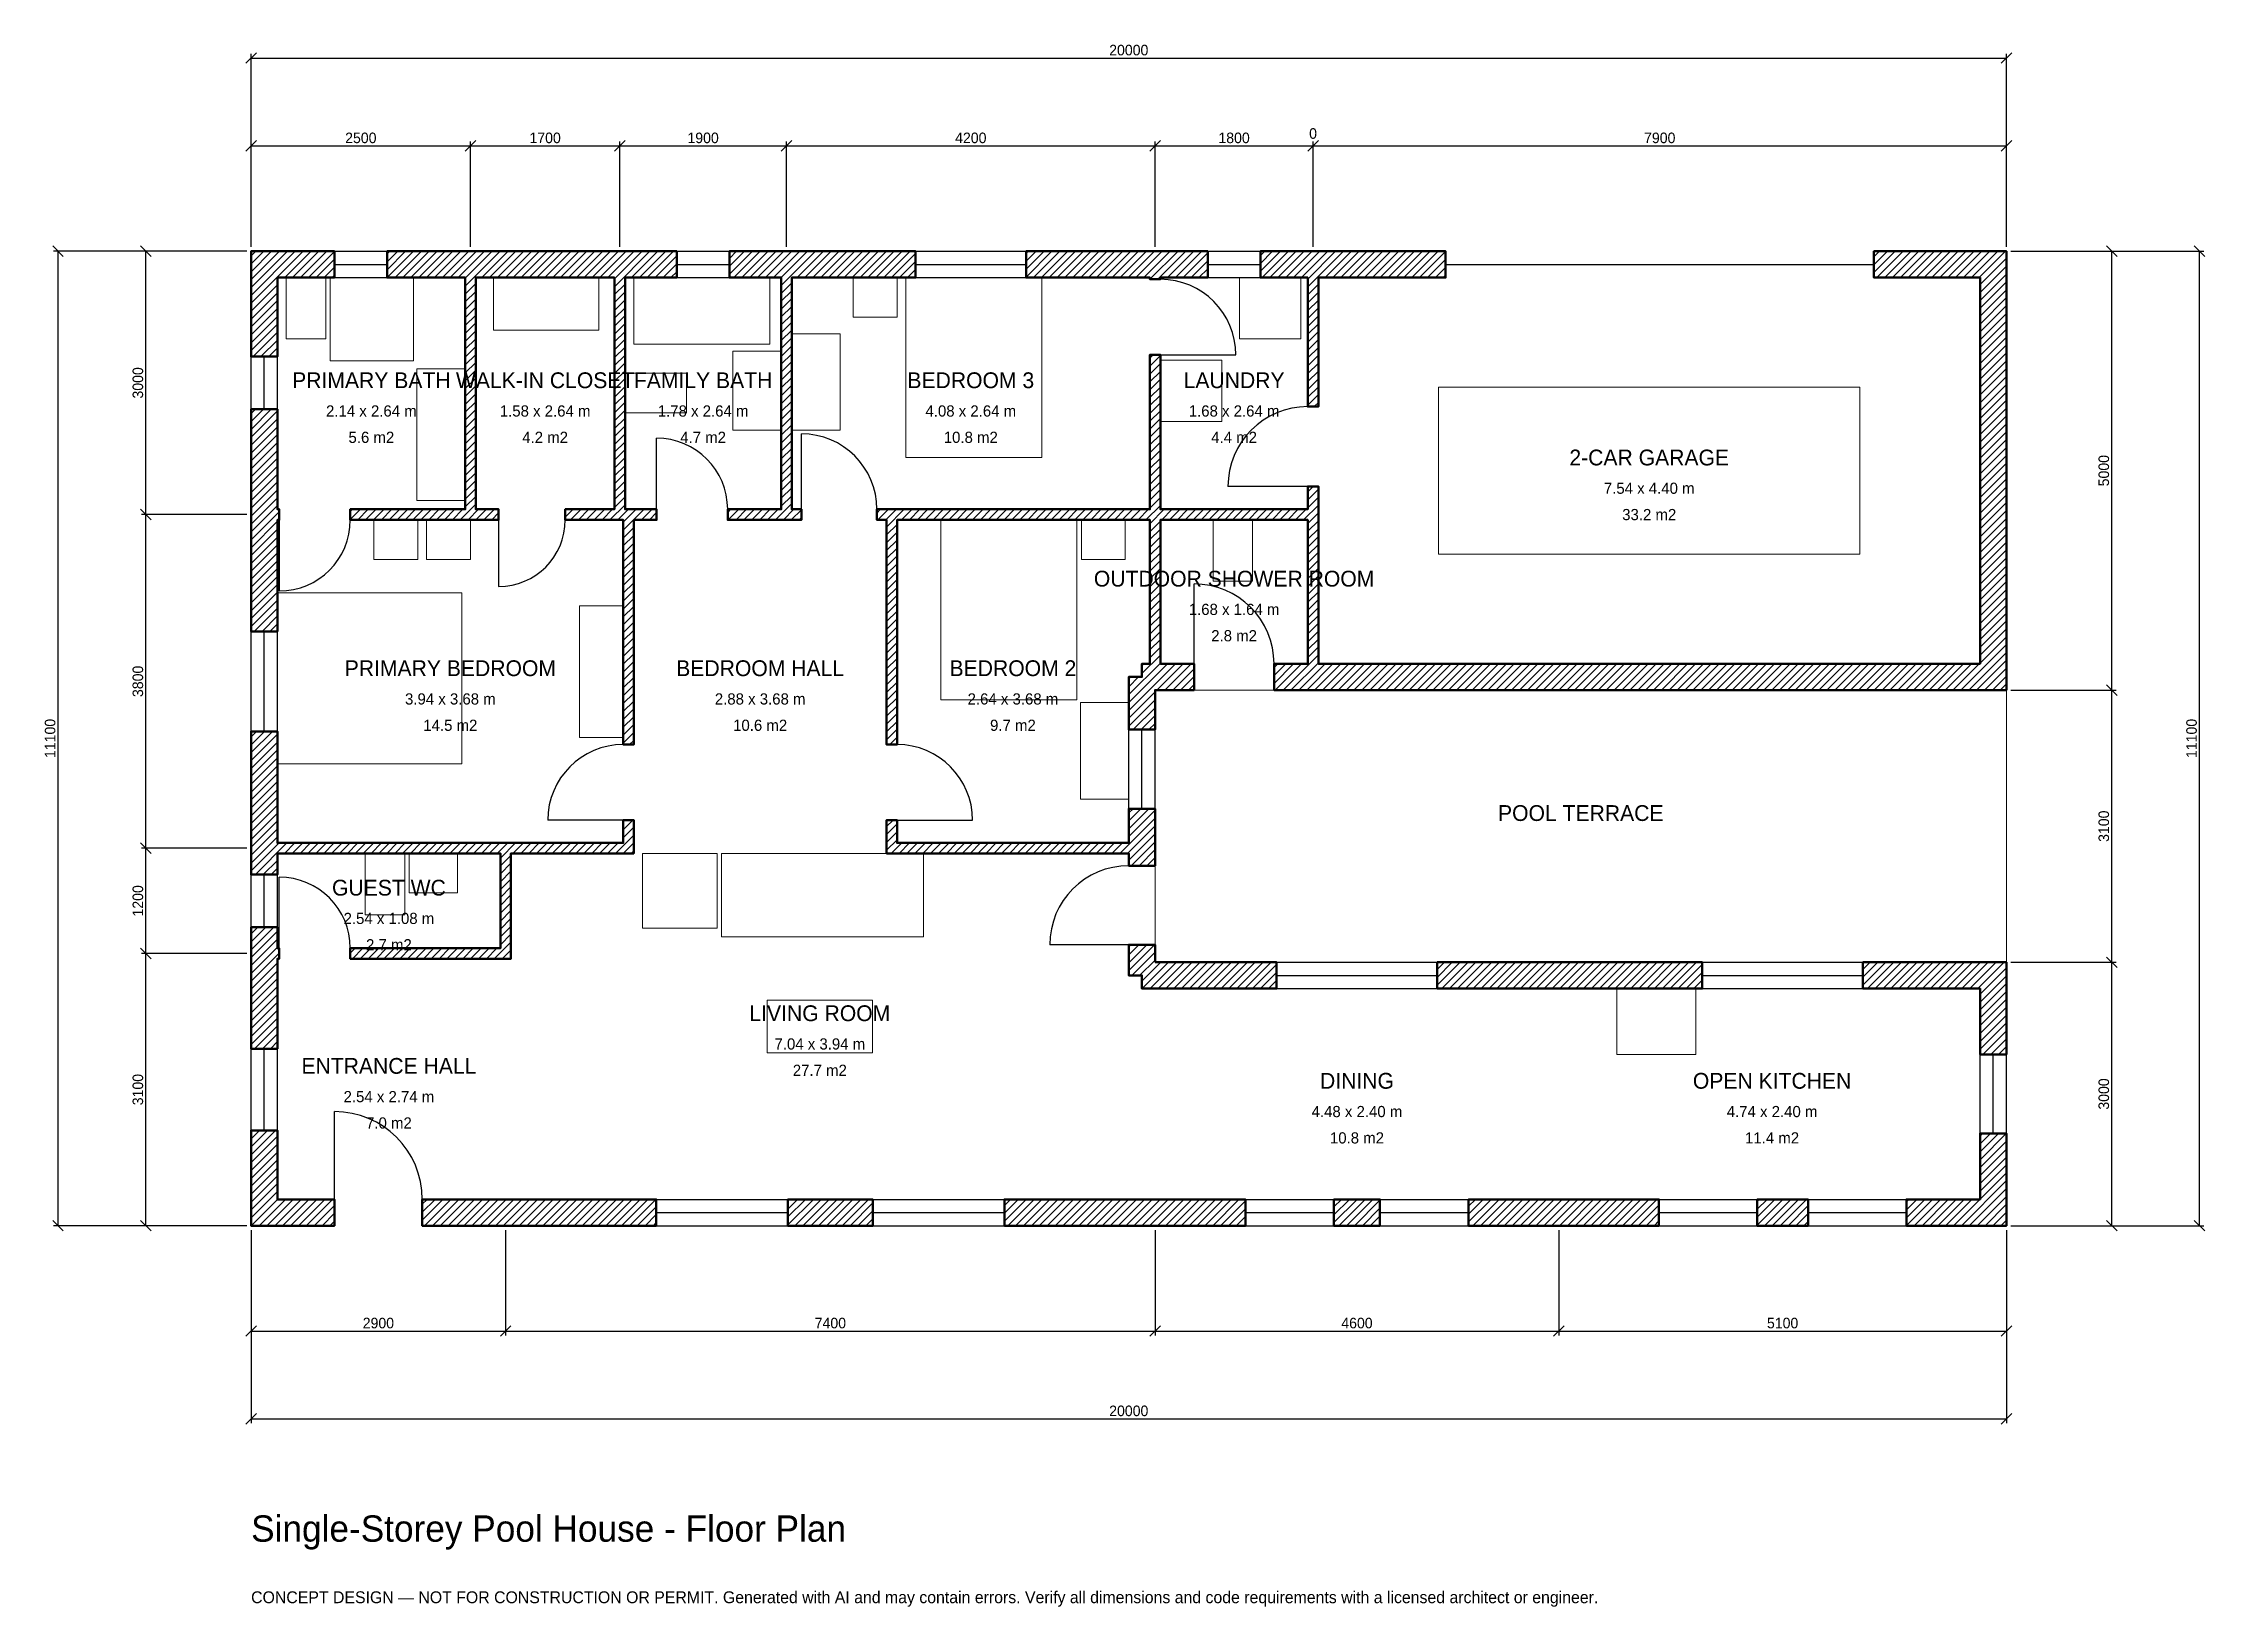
# Model space of a CAD drawing. Header units: millimetres. Extents: x -2369 to 22260, y -4341 to 13469.
import ezdxf
from ezdxf.enums import TextEntityAlignment as Align

# ---------------------------------------------------------------- set-up
doc = ezdxf.new("R2010")
doc.units = ezdxf.units.MM
doc.linetypes.add('DASHED', pattern=[1.524, 1.27, -0.254])
for name, color, linetype, lineweight in [('A-ANNO-DIMS', 1, 'Continuous', 13), ('A-ANNO-TEXT', 7, 'Continuous', 18), ('A-AREA-IDEN', 7, 'Continuous', 18), ('A-DOOR', 2, 'Continuous', 25), ('A-FLOR-FIXT', 9, 'Continuous', 13), ('A-FURN', 9, 'Continuous', 13), ('A-GLAZ', 4, 'Continuous', 25), ('A-SITE-PAVE', 8, 'Continuous', 13), ('A-WALL', 7, 'Continuous', 50), ('A-WALL-PATT', 8, 'Continuous', 13)]:
    doc.layers.add(name, color=color, linetype=linetype, lineweight=lineweight)
doc.dimstyles.new('PLAN', dxfattribs={"dimtxt": 120, "dimasz": 80, "dimexe": 50, "dimexo": 50, "dimgap": 30, "dimtad": 1, "dimdec": 0, "dimtsz": 60, "dimcen": 2.5, "dimclrd": 1, "dimclre": 1, "dimazin": 3, "dimtfac": 1, "dimtmove": 0, "dimatfit": 3})

msp = doc.modelspace()

# ---------------------------------------------------------------- hatches: boundary and pattern name
at = {"layer": 'A-WALL-PATT'}
h = msp.add_hatch(dxfattribs=at)
h.set_pattern_fill('ANSI31', color=8, scale=20)
h.paths.add_polyline_path([(-0.001, 0), (-0.001, 300), (0, 300), (0, 1085), (300, 1085), (300, 300), (950, 300), (950, 0), (300, 0), (300, -0.001), (0, -0.001), (0, -0.001), (0, 0), (-0.001, 0)])
h.paths.add_polyline_path([(0, 2950), (0, 3040), (-0.001, 3040), (-0.001, 3160), (0, 3160), (0, 3250), (0, 3400), (300, 3400), (300, 3250), (300, 3160), (320, 3160), (320, 3040), (300, 3040), (300, 2950), (300, 2015), (0, 2015), (0, 2950)])
h.paths.add_polyline_path([(0, 4150), (0, 4240), (-0.001, 4240), (-0.001, 4360), (0, 4360), (0, 4450), (0, 5630), (300, 5630), (300, 4450), (300, 4360), (2840, 4360), (2960, 4360), (4240, 4360), (4240, 4620), (4360, 4620), (4360, 4360), (4360, 4240), (4240, 4240), (2960, 4240), (2960, 3160), (2960, 3040), (2840, 3040), (1130, 3040), (1130, 3160), (2840, 3160), (2840, 4240), (300, 4240), (300, 4150), (300, 4000), (0, 4000), (0, 4150)])
h.paths.add_polyline_path([(0, 7950), (0, 8040), (-0.001, 8040), (-0.001, 8160), (0, 8160), (0, 8250), (0, 9300), (300, 9300), (300, 8250), (300, 8160), (320, 8160), (320, 8040), (300, 8040), (300, 7950), (300, 6770), (0, 6770), (0, 7950)])
h.paths.add_polyline_path([(0, 10800), (-0.001, 10800), (-0.001, 11100), (0, 11100), (0, 11100.001), (0, 11100.001), (300, 11100.001), (300, 11100), (950, 11100), (950, 10800), (300, 10800), (300, 9900), (0, 9900), (0, 10800)])
h.paths.add_polyline_path([(2350, 11100), (2440, 11100), (2440, 11100.001), (2560, 11100.001), (2560, 11100), (2650, 11100), (4050, 11100), (4140, 11100), (4140, 11100.001), (4260, 11100.001), (4260, 11100), (4350, 11100), (4850, 11100), (4850, 10800), (4350, 10800), (4260, 10800), (4260, 8160), (4360, 8160), (4620, 8160), (4620, 8040), (4360, 8040), (4360, 5480), (4240, 5480), (4240, 8040), (4140, 8040), (3580, 8040), (3580, 8160), (4140, 8160), (4140, 10800), (4050, 10800), (2650, 10800), (2560, 10800), (2560, 8160), (2820, 8160), (2820, 8040), (2560, 8040), (2440, 8040), (1130, 8040), (1130, 8160), (2440, 8160), (2440, 10800), (2350, 10800), (1550, 10800), (1550, 11100), (2350, 11100)])
h.paths.add_polyline_path([(5950, 11100), (6040, 11100), (6040, 11100.001), (6160, 11100.001), (6160, 11100), (6250, 11100), (7570, 11100), (7570, 10800), (6250, 10800), (6160, 10800), (6160, 8160), (6270, 8160), (6270, 8040), (6160, 8040), (6040, 8040), (5430, 8040), (5430, 8160), (6040, 8160), (6040, 10800), (5950, 10800), (5450, 10800), (5450, 11100), (5950, 11100)])
h.paths.add_polyline_path([(10150, 11100), (10240, 11100), (10240, 11100.001), (10360, 11100.001), (10360, 11100), (10450, 11100), (10900, 11100), (10900, 10800), (10450, 10800), (10360, 10800), (10360, 10780), (10240, 10780), (10240, 10800), (10150, 10800), (8830, 10800), (8830, 11100), (10150, 11100)])
h.paths.add_polyline_path([(11950, 11100), (12040, 11100), (12040, 11100.001), (12160, 11100.001), (12160, 11100), (12250, 11100), (13610, 11100), (13610, 10800), (12250, 10800), (12160, 10800), (12160, 9330), (12040, 9330), (12040, 10800), (11950, 10800), (11500, 10800), (11500, 11100), (11950, 11100)])
h.paths.add_polyline_path([(19700, 11100), (19700, 11100.001), (20000, 11100.001), (20000, 11100), (20000.001, 11100), (20000.001, 10800), (20000, 10800), (20000, 6400), (20000.001, 6400), (20000.001, 6100), (20000, 6100), (20000, 6099.999), (19700, 6099.999), (19700, 6100), (12250, 6100), (12160, 6100), (12160, 6099.999), (12040, 6099.999), (12040, 6100), (11950, 6100), (11655, 6100), (11655, 6400), (11950, 6400), (12040, 6400), (12040, 8040), (10360, 8040), (10360, 6400), (10745, 6400), (10745, 6100), (10360, 6100), (10360, 6099.999), (10300.001, 6099.999), (10300.001, 6040), (10300, 6040), (10300, 5650), (10000, 5650), (10000, 6250), (10150, 6250), (10150, 6400), (10240, 6400), (10240, 8040), (7360, 8040), (7360, 5480), (7240, 5480), (7240, 8040), (7130, 8040), (7130, 8160), (7240, 8160), (7360, 8160), (10240, 8160), (10240, 9920), (10360, 9920), (10360, 8160), (12040, 8160), (12040, 8420), (12160, 8420), (12160, 8160), (12160, 8040), (12160, 6400), (12250, 6400), (19700, 6400), (19700, 10800), (18490, 10800), (18490, 11100), (19700, 11100)])
h.paths.add_polyline_path([(10300, 4450), (10300, 4360), (10300.001, 4360), (10300.001, 4240), (10300, 4240), (10300, 4150), (10300, 4100), (10000, 4100), (10000, 4150), (10000, 4240), (7360, 4240), (7240, 4240), (7240, 4360), (7240, 4620), (7360, 4620), (7360, 4360), (10000, 4360), (10000, 4450), (10000, 4750), (10300, 4750), (10300, 4450)])
h.paths.add_polyline_path([(10300, 3000), (11685, 3000), (11685, 2700), (10150, 2700), (10150, 2850), (10000, 2850), (10000, 3200), (10300, 3200), (10300, 3000)])
h.paths.add_polyline_path([(14750, 3000), (15050, 3000), (16535, 3000), (16535, 2700), (15050, 2700), (14750, 2700), (13515, 2700), (13515, 3000), (14750, 3000)])
h.paths.add_polyline_path([(19700, 3000), (19700, 3000.001), (20000, 3000.001), (20000, 3000), (20000.001, 3000), (20000.001, 2700), (20000, 2700), (20000, 1950), (19700, 1950), (19700, 2700), (18365, 2700), (18365, 3000), (19700, 3000)])
h.paths.add_polyline_path([(20000, 300), (20000.001, 300), (20000.001, 0), (20000, 0), (20000, -0.001), (19700, -0.001), (19700, 0), (18860, 0), (18860, 300), (19700, 300), (19700, 1050), (20000, 1050), (20000, 300)])
h.paths.add_polyline_path([(17160, 0), (17160, 300), (17740, 300), (17740, 0), (17160, 0)])
h.paths.add_polyline_path([(15050, 0), (14750, 0), (13871.6667, 0), (13871.6667, 300), (14750, 300), (15050, 300), (16040, 300), (16040, 0), (15050, 0)])
h.paths.add_polyline_path([(12338.3333, 0), (12338.3333, 300), (12861.6667, 300), (12861.6667, 0), (12338.3333, 0)])
h.paths.add_polyline_path([(10450, 0), (10150, 0), (8583.3333, 0), (8583.3333, 300), (10150, 300), (10450, 300), (11328.3333, 300), (11328.3333, 0), (10450, 0)])
h.paths.add_polyline_path([(6116.6667, 0), (6116.6667, 300), (7083.3333, 300), (7083.3333, 0), (6116.6667, 0)])
h.paths.add_polyline_path([(3050, 0), (2750, 0), (1950, 0), (1950, 300), (2750, 300), (3050, 300), (4616.6667, 300), (4616.6667, 0), (3050, 0)])

# ---------------------------------------------------------------- linework, layer by layer
at = {"layer": 'A-DOOR', "linetype": 'DASHED'}
msp.add_line((13610, 10950), (18490, 10950), dxfattribs=at)
at = {"layer": 'A-DOOR'}
for p, q in [((10360, 9920), (11220, 9920)), ((4620, 8160), (4620, 8970)), ((6270, 8160), (6270, 9020)), ((12040, 8420), (11130, 8420)), ((320, 8040), (320, 7230)), ((2820, 8040), (2820, 7280)), ((10745, 6400), (10745, 7310)), ((4240, 4620), (3380, 4620)), ((7360, 4620), (8220, 4620)), ((320, 3160), (320, 3970)), ((10000, 3200), (9100, 3200)), ((950, 300), (950, 1300))]:
    msp.add_line(p, q, dxfattribs=at)
for centre, radius, start, end in [((10360, 9920), 860, 0, 90), ((12040, 8420), 910, 90, 180), ((4620, 8160), 810, 0, 90), ((6270, 8160), 860, 0, 90), ((320, 8040), 810, 270, 360), ((2820, 8040), 760, 270, 360), ((10745, 6400), 910, 0, 90), ((4240, 4620), 860, 90, 180), ((7360, 4620), 860, 0, 90), ((320, 3160), 810, 0, 90), ((10000, 3200), 900, 90, 180), ((950, 300), 1000, 0, 90)]:
    msp.add_arc(centre, radius, start, end, dxfattribs=at)
at = {"layer": 'A-FLOR-FIXT'}
for points in [[(400, 10100), (850, 10100), (850, 10800), (400, 10800)], [(900, 9850), (1850, 9850), (1850, 10800), (900, 10800)], [(4360, 10040), (5910, 10040), (5910, 10800), (4360, 10800)], [(5490, 9060), (6040, 9060), (6040, 9960), (5490, 9960)], [(1890, 8260), (2440, 8260), (2440, 9760), (1890, 9760)], [(4260, 9260), (4960, 9260), (4960, 9710), (4260, 9710)], [(10960, 7340), (11410, 7340), (11410, 8040), (10960, 8040)], [(1300, 3540), (1750, 3540), (1750, 4240), (1300, 4240)], [(1800, 3790), (2350, 3790), (2350, 4240), (1800, 4240)]]:
    msp.add_lwpolyline(points, close=True, dxfattribs=at)
at = {"layer": 'A-FURN'}
for points in [[(2760, 10200), (3960, 10200), (3960, 10800), (2760, 10800)], [(6860, 10350), (7360, 10350), (7360, 10800), (6860, 10800)], [(7460, 8750), (9010, 8750), (9010, 10800), (7460, 10800)], [(11260, 10100), (11960, 10100), (11960, 10800), (11260, 10800)], [(6160, 9060), (6710, 9060), (6710, 10160), (6160, 10160)], [(10360, 9160), (11060, 9160), (11060, 9860), (10360, 9860)], [(13530, 7650), (18330, 7650), (18330, 9550), (13530, 9550)], [(1400, 7590), (1900, 7590), (1900, 8040), (1400, 8040)], [(2000, 7590), (2500, 7590), (2500, 8040), (2000, 8040)], [(7860, 5990), (9410, 5990), (9410, 8040), (7860, 8040)], [(9460, 7590), (9960, 7590), (9960, 8040), (9460, 8040)], [(300, 5260), (2400, 5260), (2400, 7210), (300, 7210)], [(3740, 5560), (4240, 5560), (4240, 7060), (3740, 7060)], [(9450, 4860), (10000, 4860), (10000, 5960), (9450, 5960)], [(4460, 3390), (5310, 3390), (5310, 4240), (4460, 4240)], [(5360, 3290), (7660, 3290), (7660, 4240), (5360, 4240)], [(5880, 1970), (7080, 1970), (7080, 2570), (5880, 2570)], [(15560, 1950), (16460, 1950), (16460, 2700), (15560, 2700)]]:
    msp.add_lwpolyline(points, close=True, dxfattribs=at)
at = {"layer": 'A-GLAZ'}
for p, q in [((950, 11100), (1550, 11100)), ((4850, 11100), (5450, 11100)), ((7570, 11100), (8830, 11100)), ((10900, 11100), (11500, 11100)), ((950, 10950), (1550, 10950)), ((4850, 10950), (5450, 10950)), ((7570, 10950), (8830, 10950)), ((10900, 10950), (11500, 10950)), ((950, 10800), (1550, 10800)), ((4850, 10800), (5450, 10800)), ((7570, 10800), (8830, 10800)), ((10900, 10800), (11500, 10800)), ((0, 9300), (0, 9900)), ((150, 9300), (150, 9900)), ((300, 9300), (300, 9900)), ((0, 5630), (0, 6770)), ((150, 5630), (150, 6770)), ((300, 5630), (300, 6770)), ((10000, 4750), (10000, 5650)), ((10150, 4750), (10150, 5650)), ((10300, 4750), (10300, 5650)), ((0, 3400), (0, 4000)), ((150, 3400), (150, 4000)), ((300, 3400), (300, 4000)), ((11685, 3000), (13515, 3000)), ((16535, 3000), (18365, 3000)), ((11685, 2850), (13515, 2850)), ((16535, 2850), (18365, 2850)), ((11685, 2700), (13515, 2700)), ((16535, 2700), (18365, 2700)), ((0, 1085), (0, 2015)), ((150, 1085), (150, 2015)), ((300, 1085), (300, 2015)), ((19700, 1050), (19700, 1950)), ((19850, 1050), (19850, 1950)), ((20000, 1050), (20000, 1950)), ((4616.6667, 300), (6116.6667, 300)), ((7083.3333, 300), (8583.3333, 300)), ((11328.3333, 300), (12338.3333, 300)), ((12861.6667, 300), (13871.6667, 300)), ((16040, 300), (17160, 300)), ((17740, 300), (18860, 300)), ((4616.6667, 150), (6116.6667, 150)), ((4616.6667, 0), (6116.6667, 0)), ((7083.3333, 150), (8583.3333, 150)), ((7083.3333, 0), (8583.3333, 0)), ((11328.3333, 150), (12338.3333, 150)), ((11328.3333, 0), (12338.3333, 0)), ((12861.6667, 150), (13871.6667, 150)), ((12861.6667, 0), (13871.6667, 0)), ((16040, 150), (17160, 150)), ((16040, 0), (17160, 0)), ((17740, 150), (18860, 150)), ((17740, 0), (18860, 0))]:
    msp.add_line(p, q, dxfattribs=at)
at = {"layer": 'A-SITE-PAVE', "linetype": 'DASHED'}
msp.add_lwpolyline([(10300, 3000), (20000, 3000), (20000, 6100), (10300, 6100)], close=True, dxfattribs=at)
at = {"layer": 'A-WALL'}
for points in [[(0, 10800), (-0.001, 10800), (-0.001, 11100), (0, 11100), (0, 11100.001), (0, 11100.001), (300, 11100.001), (300, 11100), (950, 11100), (950, 10800), (300, 10800), (300, 9900), (0, 9900), (0, 10800)], [(2350, 11100), (2440, 11100), (2440, 11100.001), (2560, 11100.001), (2560, 11100), (2650, 11100), (4050, 11100), (4140, 11100), (4140, 11100.001), (4260, 11100.001), (4260, 11100), (4350, 11100), (4850, 11100), (4850, 10800), (4350, 10800), (4260, 10800), (4260, 8160), (4360, 8160), (4620, 8160), (4620, 8040), (4360, 8040), (4360, 5480), (4240, 5480), (4240, 8040), (4140, 8040), (3580, 8040), (3580, 8160), (4140, 8160), (4140, 10800), (4050, 10800), (2650, 10800), (2560, 10800), (2560, 8160), (2820, 8160), (2820, 8040), (2560, 8040), (2440, 8040), (1130, 8040), (1130, 8160), (2440, 8160), (2440, 10800), (2350, 10800), (1550, 10800), (1550, 11100), (2350, 11100)], [(5950, 11100), (6040, 11100), (6040, 11100.001), (6160, 11100.001), (6160, 11100), (6250, 11100), (7570, 11100), (7570, 10800), (6250, 10800), (6160, 10800), (6160, 8160), (6270, 8160), (6270, 8040), (6160, 8040), (6040, 8040), (5430, 8040), (5430, 8160), (6040, 8160), (6040, 10800), (5950, 10800), (5450, 10800), (5450, 11100), (5950, 11100)], [(19700, 11100), (19700, 11100.001), (20000, 11100.001), (20000, 11100), (20000.001, 11100), (20000.001, 10800), (20000, 10800), (20000, 6400), (20000.001, 6400), (20000.001, 6100), (20000, 6100), (20000, 6099.999), (19700, 6099.999), (19700, 6100), (12250, 6100), (12160, 6100), (12160, 6099.999), (12040, 6099.999), (12040, 6100), (11950, 6100), (11655, 6100), (11655, 6400), (11950, 6400), (12040, 6400), (12040, 8040), (10360, 8040), (10360, 6400), (10745, 6400), (10745, 6100), (10360, 6100), (10360, 6099.999), (10300.001, 6099.999), (10300.001, 6040), (10300, 6040), (10300, 5650), (10000, 5650), (10000, 6250), (10150, 6250), (10150, 6400), (10240, 6400), (10240, 8040), (7360, 8040), (7360, 5480), (7240, 5480), (7240, 8040), (7130, 8040), (7130, 8160), (7240, 8160), (7360, 8160), (10240, 8160), (10240, 9920), (10360, 9920), (10360, 8160), (12040, 8160), (12040, 8420), (12160, 8420), (12160, 8160), (12160, 8040), (12160, 6400), (12250, 6400), (19700, 6400), (19700, 10800), (18490, 10800), (18490, 11100), (19700, 11100)], [(10150, 11100), (10240, 11100), (10240, 11100.001), (10360, 11100.001), (10360, 11100), (10450, 11100), (10900, 11100), (10900, 10800), (10450, 10800), (10360, 10800), (10360, 10780), (10240, 10780), (10240, 10800), (10150, 10800), (8830, 10800), (8830, 11100), (10150, 11100)], [(11950, 11100), (12040, 11100), (12040, 11100.001), (12160, 11100.001), (12160, 11100), (12250, 11100), (13610, 11100), (13610, 10800), (12250, 10800), (12160, 10800), (12160, 9330), (12040, 9330), (12040, 10800), (11950, 10800), (11500, 10800), (11500, 11100), (11950, 11100)], [(0, 7950), (0, 8040), (-0.001, 8040), (-0.001, 8160), (0, 8160), (0, 8250), (0, 9300), (300, 9300), (300, 8250), (300, 8160), (320, 8160), (320, 8040), (300, 8040), (300, 7950), (300, 6770), (0, 6770), (0, 7950)], [(0, 4150), (0, 4240), (-0.001, 4240), (-0.001, 4360), (0, 4360), (0, 4450), (0, 5630), (300, 5630), (300, 4450), (300, 4360), (2840, 4360), (2960, 4360), (4240, 4360), (4240, 4620), (4360, 4620), (4360, 4360), (4360, 4240), (4240, 4240), (2960, 4240), (2960, 3160), (2960, 3040), (2840, 3040), (1130, 3040), (1130, 3160), (2840, 3160), (2840, 4240), (300, 4240), (300, 4150), (300, 4000), (0, 4000), (0, 4150)], [(10300, 4450), (10300, 4360), (10300.001, 4360), (10300.001, 4240), (10300, 4240), (10300, 4150), (10300, 4100), (10000, 4100), (10000, 4150), (10000, 4240), (7360, 4240), (7240, 4240), (7240, 4360), (7240, 4620), (7360, 4620), (7360, 4360), (10000, 4360), (10000, 4450), (10000, 4750), (10300, 4750), (10300, 4450)], [(0, 2950), (0, 3040), (-0.001, 3040), (-0.001, 3160), (0, 3160), (0, 3250), (0, 3400), (300, 3400), (300, 3250), (300, 3160), (320, 3160), (320, 3040), (300, 3040), (300, 2950), (300, 2015), (0, 2015), (0, 2950)], [(10300, 3000), (11685, 3000), (11685, 2700), (10150, 2700), (10150, 2850), (10000, 2850), (10000, 3200), (10300, 3200), (10300, 3000)], [(14750, 3000), (15050, 3000), (16535, 3000), (16535, 2700), (15050, 2700), (14750, 2700), (13515, 2700), (13515, 3000), (14750, 3000)], [(19700, 3000), (19700, 3000.001), (20000, 3000.001), (20000, 3000), (20000.001, 3000), (20000.001, 2700), (20000, 2700), (20000, 1950), (19700, 1950), (19700, 2700), (18365, 2700), (18365, 3000), (19700, 3000)], [(-0.001, 0), (-0.001, 300), (0, 300), (0, 1085), (300, 1085), (300, 300), (950, 300), (950, 0), (300, 0), (300, -0.001), (0, -0.001), (0, -0.001), (0, 0), (-0.001, 0)], [(20000, 300), (20000.001, 300), (20000.001, 0), (20000, 0), (20000, -0.001), (19700, -0.001), (19700, 0), (18860, 0), (18860, 300), (19700, 300), (19700, 1050), (20000, 1050), (20000, 300)], [(3050, 0), (2750, 0), (1950, 0), (1950, 300), (2750, 300), (3050, 300), (4616.6667, 300), (4616.6667, 0), (3050, 0)], [(6116.6667, 0), (6116.6667, 300), (7083.3333, 300), (7083.3333, 0), (6116.6667, 0)], [(10450, 0), (10150, 0), (8583.3333, 0), (8583.3333, 300), (10150, 300), (10450, 300), (11328.3333, 300), (11328.3333, 0), (10450, 0)], [(12338.3333, 0), (12338.3333, 300), (12861.6667, 300), (12861.6667, 0), (12338.3333, 0)], [(15050, 0), (14750, 0), (13871.6667, 0), (13871.6667, 300), (14750, 300), (15050, 300), (16040, 300), (16040, 0), (15050, 0)], [(17160, 0), (17160, 300), (17740, 300), (17740, 0), (17160, 0)]]:
    msp.add_lwpolyline(points, close=True, dxfattribs=at)

# ---------------------------------------------------------------- texts
at = {"layer": 'A-ANNO-TEXT'}
for s, height, p in [('Single-Storey Pool House - Floor Plan', 300, (0, -3600)), ('CONCEPT DESIGN — NOT FOR CONSTRUCTION OR PERMIT. Generated with AI and may contain errors. Verify all dimensions and code requirements with a licensed architect or engineer.', 135, (0, -4300))]:
    msp.add_text(s, height=height, dxfattribs=at).set_placement(p)
at = {"layer": 'A-AREA-IDEN'}
for s, height, p in [('PRIMARY BATH', 180, (1370, 9630)), ('WALK-IN CLOSET', 180, (3350, 9630)), ('FAMILY BATH', 180, (5150, 9630)), ('BEDROOM 3', 180, (8200, 9630)), ('LAUNDRY', 180, (11200, 9630)), ('2.14 x 2.64 m', 127.5, (1370, 9280)), ('1.58 x 2.64 m', 127.5, (3350, 9280)), ('1.78 x 2.64 m', 127.5, (5150, 9280)), ('4.08 x 2.64 m', 127.5, (8200, 9280)), ('1.68 x 2.64 m', 127.5, (11200, 9280)), ('5.6 m2', 127.5, (1370, 8980)), ('4.2 m2', 127.5, (3350, 8980)), ('4.7 m2', 127.5, (5150, 8980)), ('10.8 m2', 127.5, (8200, 8980)), ('4.4 m2', 127.5, (11200, 8980)), ('2-CAR GARAGE', 180, (15930, 8750)), ('7.54 x 4.40 m', 127.5, (15930, 8400)), ('33.2 m2', 127.5, (15930, 8100)), ('OUTDOOR SHOWER ROOM', 180, (11200, 7370)), ('1.68 x 1.64 m', 127.5, (11200, 7020)), ('2.8 m2', 127.5, (11200, 6720)), ('PRIMARY BEDROOM', 180, (2270, 6350)), ('BEDROOM HALL', 180, (5800, 6350)), ('BEDROOM 2', 180, (8680, 6350)), ('3.94 x 3.68 m', 127.5, (2270, 6000)), ('2.88 x 3.68 m', 127.5, (5800, 6000)), ('2.64 x 3.68 m', 127.5, (8680, 6000)), ('14.5 m2', 127.5, (2270, 5700)), ('10.6 m2', 127.5, (5800, 5700)), ('9.7 m2', 127.5, (8680, 5700)), ('POOL TERRACE', 180, (15150, 4700)), ('GUEST WC', 180, (1570, 3850)), ('2.54 x 1.08 m', 127.5, (1570, 3500)), ('2.7 m2', 127.5, (1570, 3200)), ('LIVING ROOM', 180, (6480, 2420)), ('7.04 x 3.94 m', 127.5, (6480, 2070)), ('ENTRANCE HALL', 180, (1570, 1820)), ('27.7 m2', 127.5, (6480, 1770)), ('DINING', 180, (12600, 1650)), ('OPEN KITCHEN', 180, (17330, 1650)), ('2.54 x 2.74 m', 127.5, (1570, 1470)), ('7.0 m2', 127.5, (1570, 1170)), ('4.48 x 2.40 m', 127.5, (12600, 1300)), ('4.74 x 2.40 m', 127.5, (17330, 1300)), ('10.8 m2', 127.5, (12600, 1000)), ('11.4 m2', 127.5, (17330, 1000))]:
    msp.add_text(s, height=height, dxfattribs=at).set_placement(p, align=Align.MIDDLE_CENTER)

# ---------------------------------------------------------------- dimensions: what is measured, and where the dimension line sits
at = {"layer": 'A-ANNO-DIMS'}
for base, p1, p2, text in [((0, 13300), (0, 11100), (20000, 11100), '20000'), ((0, 12300), (0, 11100), (2500, 11100), '2500'), ((2500, 12300), (2500, 11100), (4200, 11100), '1700'), ((4200, 12300), (4200, 11100), (6100, 11100), '1900'), ((6100, 12300), (6100, 11100), (10300, 11100), '4200'), ((10300, 12300), (10300, 11100), (12100, 11100), '1800'), ((12100, 12300), (12100, 11100), (12100, 11100), '0'), ((12100, 12300), (12100, 11100), (20000, 11100), '7900'), ((0, -1200), (0, 0), (2900, 0), '2900'), ((0, -2200), (0, 0), (20000, 0), '20000'), ((2900, -1200), (2900, 0), (10300, 0), '7400'), ((10300, -1200), (10300, 0), (14900, 0), '4600'), ((14900, -1200), (14900, 0), (20000, 0), '5100')]:
    msp.add_linear_dim(base=base, p1=p1, p2=p2, text=text, dimstyle='PLAN', dxfattribs=at).render()
for base, p1, p2, text in [((-2200, 0), (0, 0), (0, 11100), '11100'), ((-1200, 8100), (0, 8100), (0, 11100), '3000'), ((21200, 6100), (20000, 6100), (20000, 11100), '5000'), ((22200, 0), (20000, 0), (20000, 11100), '11100'), ((-1200, 4300), (0, 4300), (0, 8100), '3800'), ((21200, 3000), (20000, 3000), (20000, 6100), '3100'), ((-1200, 3100), (0, 3100), (0, 4300), '1200'), ((-1200, 0), (0, 0), (0, 3100), '3100'), ((21200, 0), (20000, 0), (20000, 3000), '3000')]:
    msp.add_linear_dim(base=base, p1=p1, p2=p2, angle=90, text=text, dimstyle='PLAN', dxfattribs=at).render()

doc.saveas('drawing.dxf')
